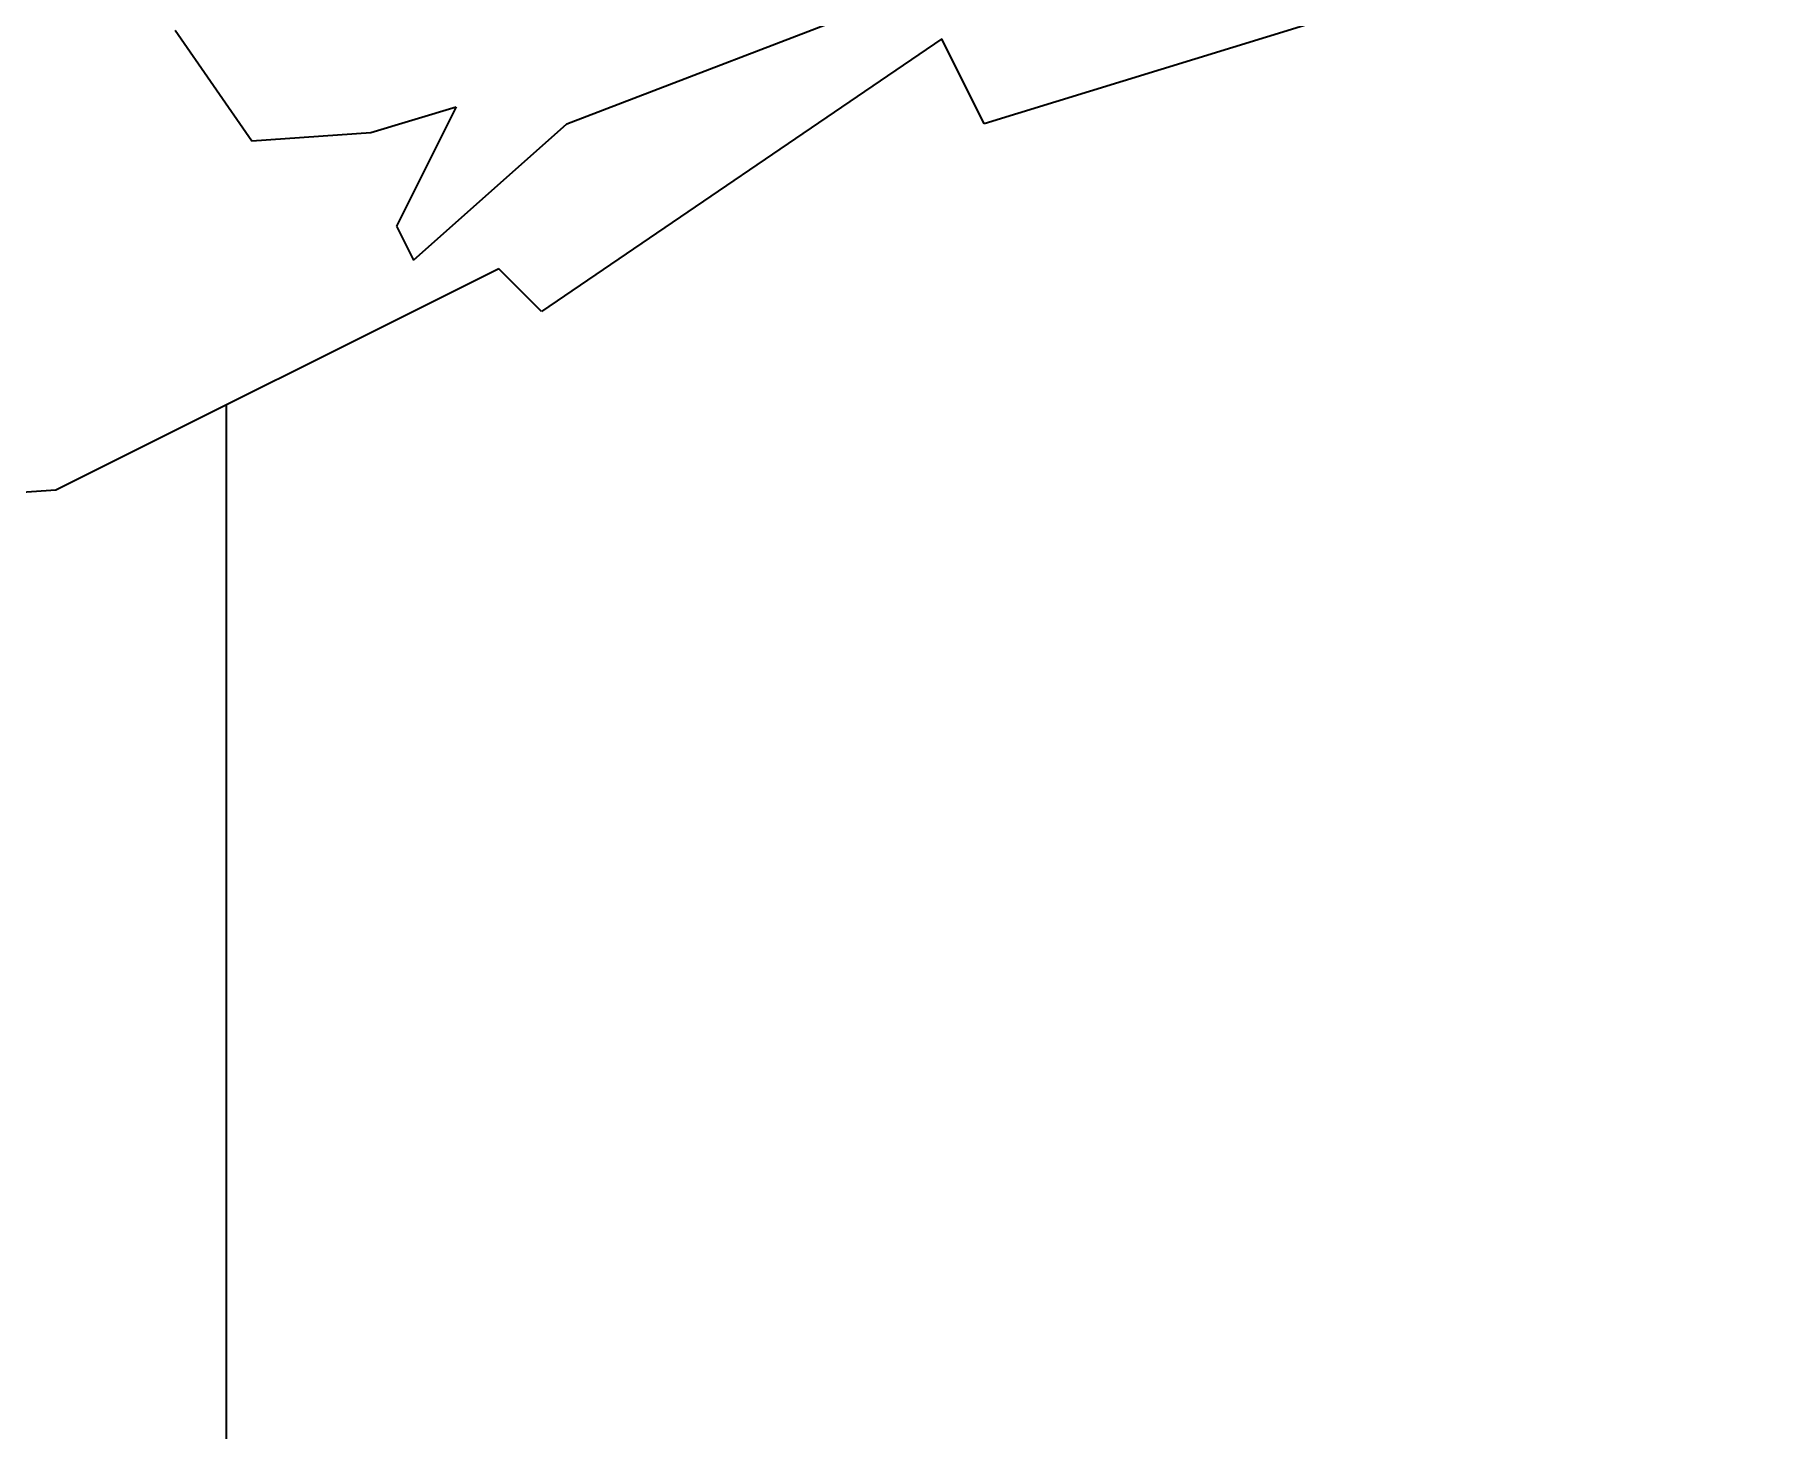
# Model space of a CAD drawing. Header units: millimetres. Extents: x -234375 to -184638, y -91483 to -70216.
# Drawn here: x -193543.5 to -193168.8, y -72821 to -72517.8 of the extents above; entities that cross this region are included whole.
import ezdxf

# ---------------------------------------------------------------- set-up
doc = ezdxf.new("R2010")
doc.units = ezdxf.units.MM
doc.header["$MEASUREMENT"] = 0
doc.layers.add('New_Drawing & Figure_Pen_No__7', color=7, linetype='Continuous', lineweight=35)

msp = doc.modelspace()

# ---------------------------------------------------------------- linework, layer by layer
at = {"layer": 'New_Drawing & Figure_Pen_No__7', "color": 7, "linetype": 'Continuous', "lineweight": 35}
for points in [[(-193168.81, -72485.38), (-193337.2, -72537.19)], [(-193427.88, -72537.19), (-193355.71, -72509.43)], [(-193513, -72516.83), (-193496.34, -72540.89)], [(-193346.45, -72518.69), (-193433.43, -72577.9)], [(-193337.2, -72537.19), (-193346.45, -72518.69)], [(-193470.44, -72539.04), (-193451.93, -72533.49)], [(-193451.93, -72533.49), (-193464.89, -72559.4)], [(-193496.34, -72540.89), (-193470.44, -72539.04)], [(-193461.19, -72566.8), (-193427.88, -72537.19)], [(-193464.89, -72559.4), (-193461.19, -72566.8)], [(-193442.68, -72568.65), (-193538.91, -72616.76)], [(-193433.43, -72577.9), (-193442.68, -72568.65)], [(-193501.9, -72598.26), (-193501.9, -73319.95)], [(-193538.91, -72616.76), (-193592.57, -72620.46)]]:
    msp.add_lwpolyline(points, dxfattribs=at)

doc.saveas('drawing.dxf')
